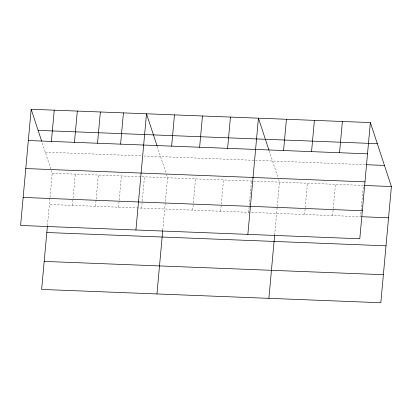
<?xml version="1.0" encoding="UTF-8"?>
<svg xmlns="http://www.w3.org/2000/svg" width="412" height="412" viewBox="0 0 412 412"><rect width="100%" height="100%" fill="white"/><g stroke="black" fill="none" stroke-linecap="round" stroke-linejoin="round"><path stroke-width="0.31" stroke-dasharray="2.06 1.54" d="M47.452 225.508L49.945 198.105M50.001 197.466L52.211 173.231L41.89 141.852M72.43 205.387L75.272 174.132M95.496 206.294L98.339 175.038M118.558 207.2L119.14 200.819M119.197 200.18L121.406 175.939M141.625 208.101L142.207 201.726M142.264 201.087L144.468 176.846M162.776 230.03L167.535 177.752L166.185 173.648M192.672 210.105L195.52 178.849M220.657 211.202L221.239 204.821M221.296 204.187L223.5 179.946M248.637 212.298L249.219 205.923M249.275 205.284L251.485 181.043M274.649 235.056L277.204 207.02M277.261 206.381L279.465 182.14L278.115 178.035M304.607 214.492L305.184 208.117M305.246 207.478L307.45 183.237M332.587 215.589L335.435 184.334M45.269 152.121L141.373 155.891M143.937 155.988L365.377 164.676M52.211 173.231L141.264 176.722M141.908 176.748L363.415 185.431L360.572 216.691L49.363 204.486M269.149 150.766L277.925 177.448M157.214 146.373L165.99 173.061"/><path stroke-width="0.62" d="M31.173 109.268L20.6 225.467L359.789 238.769L370.367 122.57L31.173 109.268L41.694 141.249M51.397 141.429L54.24 110.174M47.395 226.147L41.633 289.43L380.827 302.732L391.4 186.533L370.367 122.57M74.459 142.331L77.307 111.075M97.526 143.237L100.368 111.982M120.592 144.143L123.435 112.888M135.924 229.994L146.502 113.789L157.018 145.771M156.957 293.952L162.719 230.668M171.639 146.142L174.482 114.886M199.624 147.238L202.467 115.983M227.604 148.341L230.452 117.08M247.859 234.382L258.432 118.182L268.948 150.159M268.892 298.345L274.649 235.056M283.569 150.535L286.417 119.279M311.554 151.631L314.397 120.376M339.539 152.728L342.382 121.473M38.115 130.372L377.31 143.675M28.33 140.523L367.519 153.825M366.649 164.723L384.458 165.423M25.781 168.554L364.97 181.857M364.687 185.482L391.4 186.533M23.149 197.436L362.344 210.738M361.844 216.738L388.557 217.788M46.814 232.517L386.003 245.82M44.187 261.399L383.376 274.701"/></g></svg>
